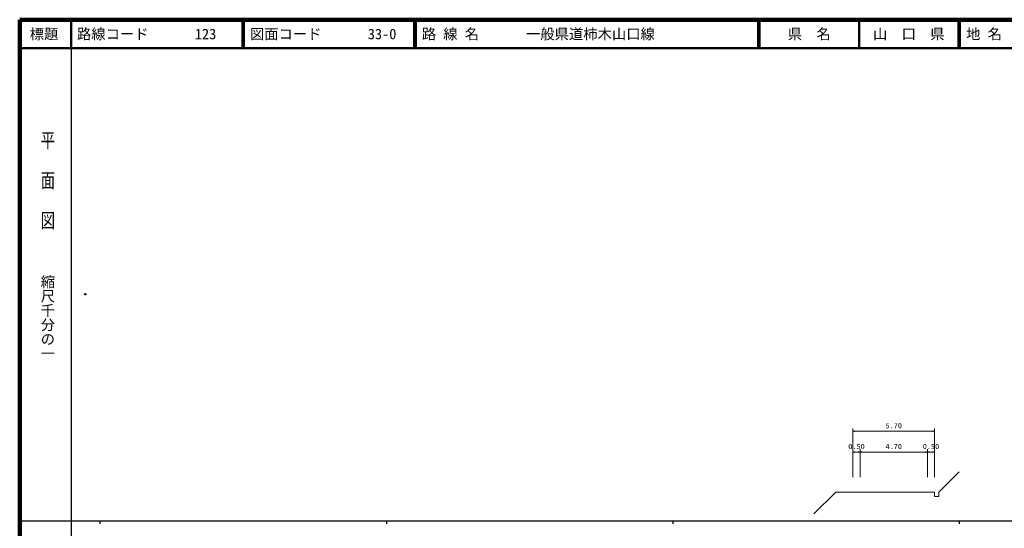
# Model space of a CAD drawing. Units: millimetres on the paper, with parts at other scales. Extents: x 40 to 680, y 20 to 380.
# Drawn here: x 40 to 383.7, y 202.4 to 380 of the extents above; entities that cross this region are included whole.
import ezdxf
from ezdxf.enums import TextEntityAlignment as Align

# ---------------------------------------------------------------- set-up
doc = ezdxf.new("R2010")
doc.units = ezdxf.units.MM
doc.header["$PDMODE"] = 32
doc.header["$PDSIZE"] = 0.5
for name, color, linetype, lineweight in [('M-BGD', 7, 'Continuous', 13), ('M-TTL', 2, 'Continuous', 140), ('M-TTL-BAND', 7, 'Continuous', 25), ('M-TTL-LINE', 7, 'Continuous', 50)]:
    doc.layers.add(name, color=color, linetype=linetype, lineweight=lineweight)
doc.layers.add('M-OTRS', color=6, linetype='Continuous')
doc.layers.add('M-TTL-TXT', color=7, linetype='Continuous')
doc.styles.add('@ＭＳ ゴシック', font='')
doc.styles.add('ＭＳ ゴシック', font='')
doc.styles.get('@ＭＳ ゴシック').set_extended_font_data('@MS Gothic')
doc.styles.get('ＭＳ ゴシック').set_extended_font_data('MS Gothic')

msp = doc.modelspace()

# ---------------------------------------------------------------- linework, layer by layer
at = {"layer": 'M-BGD'}
for p, q in [((330.872, 221.325), (330.872, 237.273)), ((359.372, 221.325), (359.372, 237.273)), ((330.872, 236.273), (331.472, 236.473)), ((330.872, 236.273), (359.372, 236.273)), ((330.872, 236.273), (331.472, 236.073)), ((359.372, 236.273), (358.772, 236.473)), ((359.372, 236.273), (358.772, 236.073)), ((330.872, 220.325), (330.872, 230.026)), ((330.872, 229.026), (331.472, 229.226)), ((330.872, 229.026), (333.372, 229.026)), ((330.872, 229.026), (331.472, 228.826)), ((333.372, 229.026), (332.772, 229.226)), ((333.372, 229.026), (332.772, 228.826)), ((333.372, 220.325), (333.372, 230.026)), ((333.372, 220.325), (333.372, 230.026)), ((333.372, 229.026), (333.972, 229.226)), ((333.372, 229.026), (356.872, 229.026)), ((333.372, 229.026), (333.972, 228.826)), ((356.872, 229.026), (356.272, 229.226)), ((356.872, 229.026), (356.272, 228.826)), ((356.872, 220.325), (356.872, 230.026)), ((356.872, 220.325), (356.872, 230.026)), ((356.872, 229.026), (357.472, 229.226)), ((356.872, 229.026), (359.372, 229.026)), ((356.872, 229.026), (357.472, 228.826)), ((359.372, 229.026), (358.772, 229.226)), ((359.372, 229.026), (358.772, 228.826)), ((359.372, 220.325), (359.372, 230.026)), ((360.872, 215.065), (367.927, 222.12)), ((324.872, 215.065), (317.228, 207.422)), ((324.872, 215.065), (330.872, 215.065)), ((330.872, 215.065), (333.372, 215.065)), ((333.372, 215.065), (356.872, 215.065)), ((356.872, 215.065), (359.372, 215.065)), ((359.372, 215.065), (359.372, 213.565)), ((359.372, 213.565), (360.872, 213.565)), ((360.872, 213.565), (360.872, 215.065))]:
    msp.add_line(p, q, dxfattribs=at)
at = {"layer": 'M-OTRS'}
msp.add_point((62.884, 284.127), dxfattribs=at)
at = {"layer": 'M-TTL'}
for p, q in [((40, 380), (40, 20)), ((680, 380), (40, 380))]:
    msp.add_line(p, q, dxfattribs=at)
at = {"layer": 'M-TTL-BAND'}
for p, q in [((58, 370), (58, 20)), ((40, 205), (579, 205)), ((68, 205), (68, 204)), ((168, 205), (168, 204)), ((268, 205), (268, 204)), ((368, 205), (368, 204))]:
    msp.add_line(p, q, dxfattribs=at)
at = {"layer": 'M-TTL-LINE'}
for p, q in [((58, 380), (58, 370)), ((117.75, 380), (117.75, 370)), ((118.25, 380), (118.25, 370)), ((177.75, 380), (177.75, 370)), ((178.25, 380), (178.25, 370)), ((297.75, 380), (297.75, 370)), ((298.25, 380), (298.25, 370)), ((333, 380), (333, 370)), ((367.75, 380), (367.75, 370)), ((368.25, 380), (368.25, 370)), ((40, 370), (680, 370))]:
    msp.add_line(p, q, dxfattribs=at)

# ---------------------------------------------------------------- texts
at = {"layer": 'M-BGD', "style": 'ＭＳ ゴシック'}
for s, p in [('5.70', (345.122, 236.773)), ('0.50', (332.122, 229.526)), ('4.70', (345.122, 229.526)), ('0.50', (358.122, 229.526))]:
    msp.add_text(s, height=1.833, dxfattribs=at).set_placement(p, align=Align.BOTTOM_CENTER)
at = {"layer": 'M-TTL-BAND', "style": '@ＭＳ ゴシック', "width": 1.4}
msp.add_text('平  面  図', height=3.666, rotation=270, dxfattribs=at).set_placement((49.777, 306.475), align=Align.MIDDLE_RIGHT)
at = {"layer": 'M-TTL-BAND', "style": '@ＭＳ ゴシック'}
msp.add_text('縮尺千分の一', height=3.666, rotation=270, dxfattribs=at).set_placement((49.777, 261.03), align=Align.MIDDLE_RIGHT)
at = {"layer": 'M-TTL-TXT', "style": 'ＭＳ ゴシック'}
for s, p in [('標題', (48.5, 375)), ('県\u3000名', (315.625, 375)), ('山\u3000口\u3000県', (350.375, 375))]:
    msp.add_text(s, height=3.666, dxfattribs=at).set_placement(p, align=Align.MIDDLE_CENTER)
for s, p in [('路線コード', (60, 375)), ('123', (101.142, 375)), ('図面コード', (120.38, 375)), ('33-0', (161.521, 375)), ('路 線 名', (180.38, 375)), ('一般県道柿木山口線', (216.734, 375)), ('地 名', (370.38, 375))]:
    msp.add_text(s, height=3.666, dxfattribs=at).set_placement(p, align=Align.MIDDLE_LEFT)

doc.saveas('drawing.dxf')
